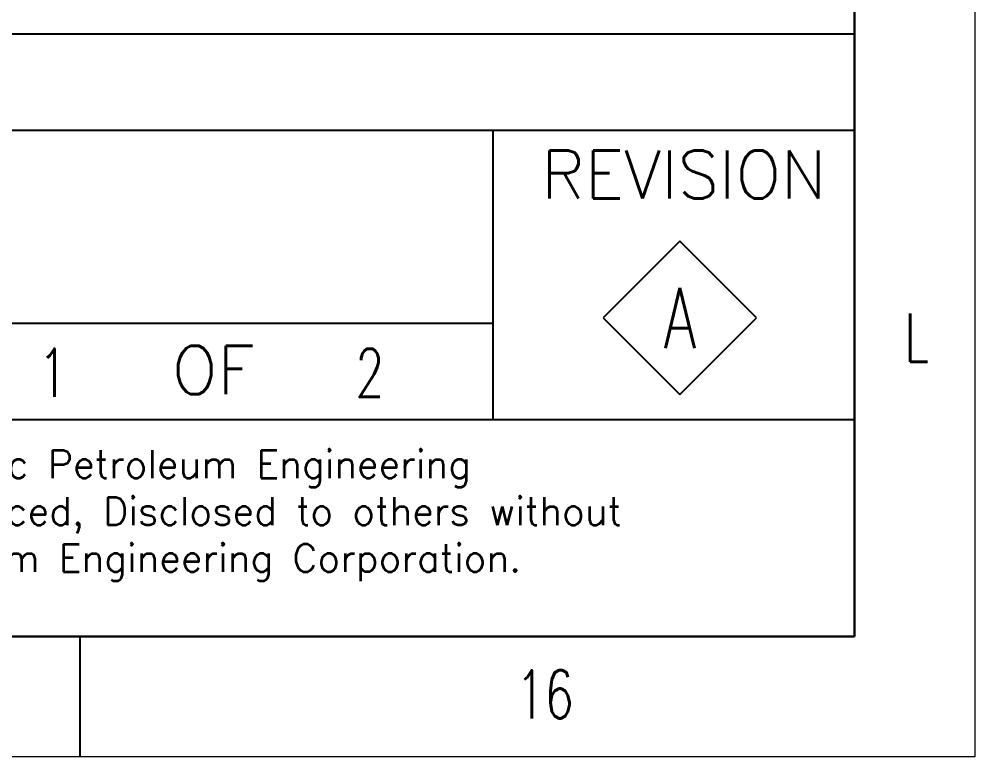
# Model space of a CAD drawing. Header units: inches. Extents: x 19 to 689223, y 34 to 210034.
# Drawn here: x 277192 to 297019, y 34 to 15339 of the extents above; entities that cross this region are included whole.
import ezdxf
from ezdxf.enums import TextEntityAlignment as Align

# ---------------------------------------------------------------- set-up
doc = ezdxf.new("R2010")
doc.units = ezdxf.units.IN
doc.header["$MEASUREMENT"] = 0
doc.layers.add('TEG BORDER', color=7, linetype='Continuous')
doc.styles.add('HZTXT', font='txt_qlt.shx', dxfattribs={"width": 0.7, "bigfont": 'hztxt.shx'})
doc.styles.add('TEG BORDER', font='txt_qlt.shx', dxfattribs={"width": 0.7, "bigfont": 'hztxt.shx'})

msp = doc.modelspace()

# ---------------------------------------------------------------- linework, layer by layer
for p, q in [((294518.847, 2534.1456), (294518.847, 58034.1456)), ((244518.847, 2534.1456), (294518.847, 2534.1456)), ((278456.347, 34.1456), (278456.347, 2534.1456))]:
    msp.add_line(p, q)
at = {"color": 5, "lineweight": 15}
msp.add_lwpolyline([(18.847, 210034.1456), (297018.847, 210034.1456), (297018.847, 34.1456), (18.847, 34.1456)], close=True, dxfattribs=at)
msp.add_lwpolyline([(2518.847, 207534.1456), (294518.847, 207534.1456), (294518.847, 2534.1456), (2518.847, 2534.1456)], close=True)
at = {"layer": 'TEG BORDER'}
for p, q in [((244518.847, 15034.1456), (294518.847, 15034.1456)), ((244518.847, 13034.1456), (294518.847, 13034.1456)), ((287018.847, 13034.1456), (287018.847, 7034.1456)), ((290900.1506, 10730.323), (289309.1603, 9139.3328)), ((292491.1408, 9139.3328), (290900.1506, 10730.323)), ((289309.1603, 9139.3328), (290900.1506, 7548.3425)), ((290900.1506, 7548.3425), (292491.1408, 9139.3328)), ((252018.847, 9034.1456), (287018.847, 9034.1456)), ((244518.847, 7034.1456), (294518.847, 7034.1456)), ((244518.847, 7034.1456), (294518.847, 7034.1456))]:
    msp.add_line(p, q, dxfattribs=at)

# ---------------------------------------------------------------- texts
at = {"color": 7, "style": 'HZTXT', "width": 0.7}
for s, height, p in [('A', 1250, (290900.1506, 9139.3328)), ('1', 1000, (277892.9203, 8000.1672)), ('2', 1000, (284468.198, 8000.1672))]:
    msp.add_text(s, height=height, dxfattribs=at).set_placement(p, align=Align.MIDDLE_CENTER)
at = {"char_height": 1000, "width": 1000, "style": 'TEG BORDER'}
for s, insert, attachment_point in [('L', (296064.0316, 9228.607), 3), ('\\pi16.667;16', (287479.7939, 830.8103), 7)]:
    msp.add_mtext(s, dxfattribs=dict(at, insert=insert, attachment_point=attachment_point))
at = {"layer": 'TEG BORDER', "style": 'TEG BORDER'}
for s, p in [('REVISION', (288026.4026, 11616.0859)), ('OF', (280364.4642, 7561.5405))]:
    msp.add_text(s, height=1000, dxfattribs=at).set_placement(p)
at = {"layer": 'TEG BORDER', "color": 7, "style": 'TEG BORDER'}
for s, p in [('This Drawing is Property of Consortium of ZICOM Equipment Pte Ltd., & Sinopec Petroleum Engineering', (245275.5908, 5814.1144)), ('Corporation and any Information, contained in this Drawing will not be Reproduced, Disclosed to others without', (245302.6183, 4841.9642)), ('Explicit Written Permission from ZICOM Equipment Pte Ltd., & Sinopec Petroleum Engineering Corporation.', (245275.5908, 3869.814))]:
    msp.add_text(s, height=580, dxfattribs=at).set_placement(p)

doc.saveas('drawing.dxf')
